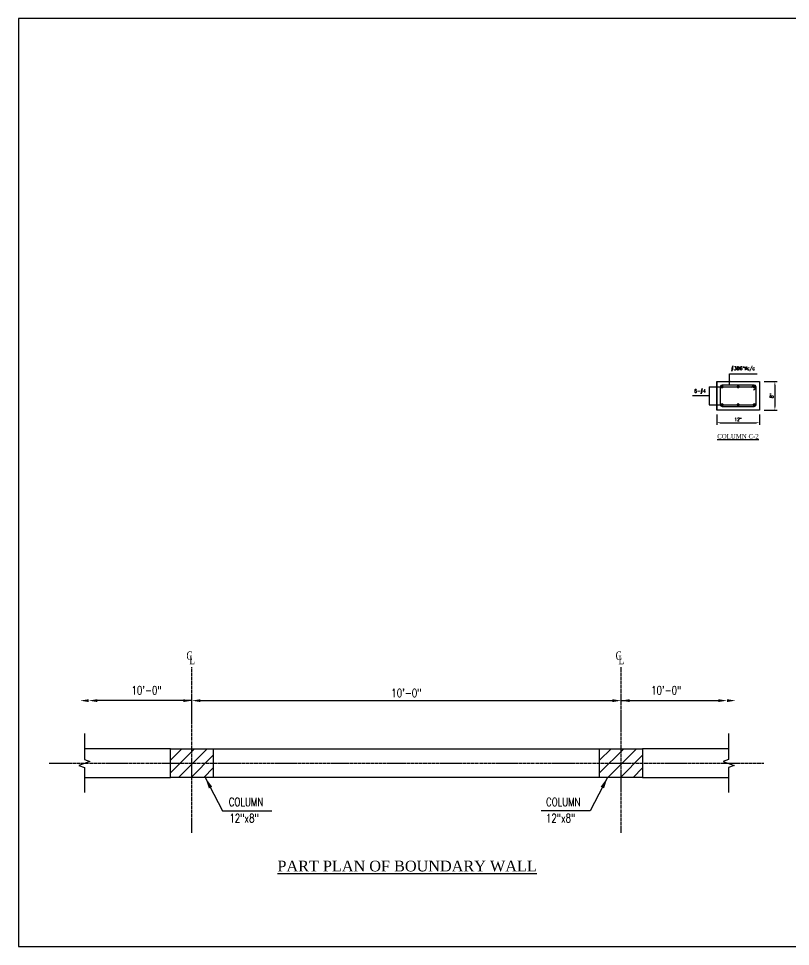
# Model space of a CAD drawing. Header units: inches. Extents: x 295786 to 300745, y 68261 to 70432.
# Drawn here: x 297571.1 to 297786.9, y 69253.3 to 69512.8 of the extents above; entities that cross this region are included whole.
import ezdxf
from ezdxf.enums import TextEntityAlignment as Align

# ---------------------------------------------------------------- set-up
doc = ezdxf.new("R2010")
doc.units = ezdxf.units.IN
doc.header["$MEASUREMENT"] = 0
doc.linetypes.add('CENTER2', pattern=[1.125, 0.75, -0.125, 0.125, -0.125])
doc.linetypes.add('HIDDEN', pattern=[9.525, 6.35, -3.175])
for name, color, linetype in [('A-TYP-DIM', 1, 'Continuous'), ('A-TYP-H-TEXT', 2, 'Continuous'), ('A-TYP-SECTION', 5, 'Continuous'), ('A-TYP-ST-DONUT', 6, 'Continuous'), ('BEAM', 4, 'HIDDEN'), ('Brick Masonry Wall', 8, 'Continuous'), ('COL', 6, 'Continuous'), ('donuts', 6, 'Continuous'), ('GRID', 8, 'Continuous'), ('S-BB', 6, 'Continuous'), ('S-CENTREMARK', 6, 'Continuous'), ('S-TX-CL', 3, 'Continuous')]:
    doc.layers.add(name, color=color, linetype=linetype)
doc.styles.add('BLOWUPDETAILS-TEXT', font='times.ttf', dxfattribs={"width": 0.9})
doc.styles.add('HADINGS', font='times.ttf')
doc.styles.add('rizwan', font='romans.shx', dxfattribs={"width": 0.75})
doc.dimstyles.new('STYLE-64', dxfattribs={"dimscale": 64, "dimtxt": 0.09375, "dimasz": 0.09375, "dimexe": 0.0625, "dimexo": 0.0625, "dimgap": 0.03125, "dimtad": 1, "dimzin": 3, "dimdsep": 46, "dimlunit": 4, "dimtxsty": 'rizwan', "dimcen": 0.125, "dimdle": 4, "dimclrd": 1, "dimclre": 1, "dimclrt": 2, "dimadec": 0, "dimazin": 0, "dimtfac": 0.5, "dimtix": 1, "dimtmove": 2, "dimatfit": 3, "dimfxl": 0, "dimfrac": 1, "dimtolj": 1, "dimtzin": 3, "dimarcsym": 0})

# ---------------------------------------------------------------- blocks, each defined once
blk = doc.blocks.new('*D32')
at = {"layer": 'A-TYP-DIM', "color": 1, "lineweight": -2, "ltscale": 1.5, "transparency": 16777216}
for p, q in [((297779.52, 69411.31), (297783.17, 69411.31)), ((297782.54, 69410.31), (297782.54, 69404.31)), ((297779.52, 69403.31), (297783.17, 69403.31))]:
    blk.add_line(p, q, dxfattribs=at)
at = {"layer": 'A-TYP-DIM', "color": 1, "ltscale": 1.5, "transparency": 16777216}
for points in [[(297782.38, 69410.31), (297782.71, 69410.31), (297782.54, 69411.31)], [(297782.38, 69404.31), (297782.71, 69404.31), (297782.54, 69403.31)]]:
    blk.add_solid(points, dxfattribs=at)
at = {"layer": 'Defpoints', "color": 0, "ltscale": 1.5, "transparency": 16777216}
for p in [(297778.27, 69411.31), (297778.27, 69403.31), (297782.54, 69403.31)]:
    blk.add_point(p, dxfattribs=at)
at = {"layer": 'A-TYP-DIM', "color": 2, "ltscale": 1.5, "transparency": 16777216, "insert": (297781.65, 69407.31), "char_height": 0.977, "attachment_point": 5, "rotation": 90, "style": 'rizwan'}
blk.add_mtext('\\A1;8"', dxfattribs=at)
blk = doc.blocks.new('1-donut')
at = {"layer": 'A-TYP-ST-DONUT', "linetype": 'Continuous', "ltscale": 1.5, "const_width": 0.0273}
blk.add_lwpolyline([(0.014, 0, -1), (-0.014, 0, -1)], format="xyb", close=True, dxfattribs=at)
blk = doc.blocks.new('*D33')
at = {"layer": 'A-TYP-DIM', "color": 1, "lineweight": -2, "ltscale": 1.5, "transparency": 16777216}
for p, q in [((297766.27, 69402.06), (297766.27, 69399.15)), ((297778.27, 69402.06), (297778.27, 69399.15)), ((297767.27, 69399.78), (297777.27, 69399.78))]:
    blk.add_line(p, q, dxfattribs=at)
at = {"layer": 'A-TYP-DIM', "color": 1, "ltscale": 1.5, "transparency": 16777216}
for points in [[(297767.27, 69399.94), (297767.27, 69399.61), (297766.27, 69399.78)], [(297777.27, 69399.94), (297777.27, 69399.61), (297778.27, 69399.78)]]:
    blk.add_solid(points, dxfattribs=at)
at = {"layer": 'Defpoints', "color": 0, "ltscale": 1.5, "transparency": 16777216}
for p in [(297766.27, 69403.31), (297778.27, 69403.31), (297778.27, 69399.78)]:
    blk.add_point(p, dxfattribs=at)
at = {"layer": 'A-TYP-DIM', "color": 2, "ltscale": 1.5, "transparency": 16777216, "insert": (297772.27, 69400.67), "char_height": 0.977, "attachment_point": 5, "style": 'rizwan'}
blk.add_mtext('\\A1;12"', dxfattribs=at)
blk = doc.blocks.new('*D45')
at = {"layer": 'A-TYP-DIM', "color": 1, "lineweight": -2, "ltscale": 1.5, "transparency": 16777216}
for p, q in [((297619.54, 69321.92), (297619.54, 69323.56)), ((297621.94, 69322.06), (297737.14, 69322.06)), ((297739.54, 69321.93), (297739.54, 69323.56))]:
    blk.add_line(p, q, dxfattribs=at)
at = {"layer": 'A-TYP-DIM', "color": 1, "ltscale": 1.5, "transparency": 16777216}
for points in [[(297621.94, 69322.46), (297621.94, 69321.66), (297619.54, 69322.06)], [(297737.14, 69322.46), (297737.14, 69321.66), (297739.54, 69322.06)]]:
    blk.add_solid(points, dxfattribs=at)
at = {"layer": 'Defpoints', "color": 0, "ltscale": 1.5, "transparency": 16777216}
for p in [(297739.54, 69322.06), (297619.54, 69318.92), (297739.54, 69318.93)]:
    blk.add_point(p, dxfattribs=at)
at = {"layer": 'A-TYP-DIM', "color": 2, "ltscale": 1.5, "transparency": 16777216, "insert": (297679.54, 69324.21), "char_height": 2.344, "attachment_point": 5, "style": 'rizwan'}
blk.add_mtext('\\A1;10\'-0"', dxfattribs=at)

msp = doc.modelspace()

# ---------------------------------------------------------------- hatches: boundary and pattern name
at = {"layer": 'Brick Masonry Wall'}
h = msp.add_hatch(dxfattribs=at)
h.set_pattern_fill('ANSI31', color=256, scale=20)
h.set_pattern_definition([(45, (-347752.831, 254032.8727), (-1.767766953, 1.767766953), [])])
h.paths.add_polyline_path([(297625.53839111, 69308.59284863), (297625.53839111, 69300.59284863), (297613.53839111, 69300.59284863), (297613.53839111, 69308.59284863)])
h = msp.add_hatch(dxfattribs=at)
h.set_pattern_fill('ANSI31', color=256, scale=20)
h.set_pattern_definition([(45, (-347632.831, 254032.8754), (-1.767766953, 1.767766953), [])])
h.paths.add_polyline_path([(297745.53839107, 69308.59560002), (297745.53839107, 69300.59560002), (297733.53839107, 69300.59560002), (297733.53839107, 69308.59560002)])

# ---------------------------------------------------------------- linework, layer by layer
msp.add_lwpolyline([(297571.101, 69253.318), (297943.654, 69253.318), (297943.654, 69512.813), (297571.101, 69512.813)], close=True)
at = {"layer": 'A-TYP-DIM', "ltscale": 1.5}
for p, q in [((297764.13390013, 69409.81334976), (297776.99197223, 69409.81334976)), ((297764.13390013, 69409.81334976), (297764.13390013, 69404.81334976)), ((297764.13390013, 69407.31334976), (297759.55437765, 69407.31334976)), ((297764.13390013, 69404.81334976), (297776.99197223, 69404.81334976))]:
    msp.add_line(p, q, dxfattribs=at)
at = {"layer": 'A-TYP-DIM', "color": 1, "ltscale": 1.5}
for p, q in [((297619.53633384, 69322.06367759), (297593.10633571, 69322.06367759)), ((297619.53717307, 69322.91949562), (297619.53717307, 69324.06367759)), ((297739.53633413, 69322.06367759), (297766.76707108, 69322.06367759))]:
    msp.add_line(p, q, dxfattribs=at)
for points in [[(297590.70633571, 69322.46367759), (297590.70633571, 69321.66367759), (297588.30633571, 69322.06367759)], [(297593.10633571, 69322.46367759), (297593.10633571, 69321.66367759), (297590.70633571, 69322.06367759)], [(297617.13717307, 69322.46367759), (297617.13717307, 69321.66367759), (297619.53717307, 69322.06367759)], [(297741.93635097, 69322.46369713), (297741.93635097, 69321.66369713), (297739.53635097, 69322.06369713)], [(297766.76707108, 69322.46367759), (297766.76707108, 69321.66367759), (297769.16707108, 69322.06367759)], [(297769.16707108, 69322.46367759), (297769.16707108, 69321.66367759), (297771.56707108, 69322.06367759)]]:
    msp.add_solid(points, dxfattribs=at)
at = {"layer": 'A-TYP-SECTION'}
msp.add_lwpolyline([(297766.27099273, 69403.31334976), (297766.27099273, 69411.31334976), (297778.27099273, 69411.31334976), (297778.27099273, 69403.31334976)], close=True, dxfattribs=at)
at = {"layer": 'BEAM', "color": 2, "linetype": 'ByBlock'}
for p, q in [((297613.53207078, 69308.59284863), (297589.49146794, 69308.59325728)), ((297625.53839111, 69308.59284863), (297733.53839107, 69308.59560002)), ((297769.58193885, 69308.59519113), (297745.53207075, 69308.59560002)), ((297589.49146794, 69300.59325728), (297613.53207078, 69300.59284863)), ((297733.53839107, 69300.59560002), (297625.53839111, 69300.59284863)), ((297745.53207075, 69300.59560002), (297769.58193885, 69300.59519113))]:
    msp.add_line(p, q, dxfattribs=at)
at = {"layer": 'COL'}
msp.add_line((297766.27099273, 69411.31334976), (297766.27099273, 69403.31334976), dxfattribs=at)
at = {"layer": 'COL', "linetype": 'ByBlock'}
for points in [[(297625.53839111, 69308.59284863), (297625.53839111, 69300.59284863), (297613.53839111, 69300.59284863), (297613.53839111, 69308.59284863)], [(297745.53839107, 69308.59560002), (297745.53839107, 69300.59560002), (297733.53839107, 69300.59560002), (297733.53839107, 69308.59560002)]]:
    msp.add_lwpolyline(points, close=True, dxfattribs=at)
at = {"layer": 'GRID', "linetype": 'CENTER2'}
for p, q in [((297619.54068824, 69285.08497089), (297619.53523094, 69331.4297674)), ((297739.54068687, 69285.09910142), (297739.53523091, 69331.43251879)), ((297579.63600133, 69304.59284863), (297779.43740546, 69304.59284863))]:
    msp.add_line(p, q, dxfattribs=at)
at = {"layer": 'GRID', "color": 1}
for points in [[(297589.49146794, 69312.84916748), (297589.49146794, 69305.6300207), (297591.03692399, 69305.0675207), (297587.94601189, 69303.9425207), (297589.49146794, 69303.3800207), (297589.49146794, 69296.33653252)], [(297769.5857825, 69312.84916612), (297769.5857825, 69305.63001934), (297768.04032645, 69305.06751934), (297771.13123855, 69303.94251934), (297769.5857825, 69303.38001934), (297769.5857825, 69296.33653115)]]:
    msp.add_lwpolyline(points, dxfattribs=at)
at = {"layer": 'S-BB'}
for centre, radius, start, end in [((297777.16761259, 69408.95734368), 1.41962362, 107.2176865019, 152.5247237434), ((297776.29706328, 69409.94271357), 0.98499099, 283.6098540128, 351.4051844496)]:
    msp.add_arc(centre, radius, start, end, dxfattribs=at)
at = {"layer": 'S-CENTREMARK', "linetype": 'ByBlock'}
for p, q in [((297767.27099273, 69409.81334976), (297767.27099273, 69404.81334976)), ((297776.77099273, 69410.31334976), (297767.77099273, 69410.31334976)), ((297777.27099273, 69404.81334976), (297777.27099273, 69409.81334976)), ((297767.77099273, 69404.31334976), (297776.77099273, 69404.31334976))]:
    msp.add_line(p, q, dxfattribs=at)
for centre, start, end in [((297767.77099273, 69409.81334976), 90, 180), ((297776.77099273, 69409.81334976), 0, 90), ((297767.77099273, 69404.81334976), 180, 270), ((297776.77099273, 69404.81334976), 270, 0)]:
    msp.add_arc(centre, 0.5, start, end, dxfattribs=at)

# ---------------------------------------------------------------- block references
at = {"layer": 'donuts', "yscale": 16, "zscale": 16}
for p, xscale, rotation in [((297767.77099273, 69409.81334976), -16, 90), ((297772.27099273, 69409.81334976), -16, 90), ((297776.77099273, 69409.81334976), 16, 270), ((297767.77099273, 69404.81334976), 16, 89.99999999999999), ((297772.27099273, 69404.81334976), 16, 89.99999999999999), ((297776.77099273, 69404.81334976), -16, 270)]:
    msp.add_blockref('1-donut', p, dxfattribs=dict(at, xscale=xscale, rotation=rotation))

# ---------------------------------------------------------------- texts
at = {"layer": 'A-TYP-DIM', "color": 2, "ltscale": 1.5, "style": 'rizwan', "width": 0.75}
for s, p in [('COLUMN', (297629.88137252, 69292.57016699)), ('COLUMN', (297718.56145392, 69292.57016699)), ('12"x8"', (297630.05069873, 69288.01696428)), ('12"x8"', (297718.5472996, 69288.01696428))]:
    msp.add_text(s, height=2.34375, dxfattribs=at).set_placement(p)
at = {"layer": 'A-TYP-DIM', "color": 2, "ltscale": 1.5, "attachment_point": 5, "style": 'rizwan'}
for s, insert, char_height in [('#3@6"%%Cc/c', (297773.59853348, 69414.84978434), 0.9765625), ('6-#4', (297761.5983806, 69408.50586191), 0.9765625), ('\\A1;10\'-0"', (297606.89501129, 69324.92379664), 2.34375), ('\\A1;10\'-0"', (297752.1783955, 69324.92379664), 2.34375)]:
    msp.add_mtext(s, dxfattribs=dict(at, insert=insert, char_height=char_height))
at = {"layer": 'A-TYP-H-TEXT', "color": 3, "style": 'HADINGS'}
for s, height, p in [('%%UCOLUMN C-2', 1.25, (297772.22762176, 69395.98641607)), ('%%UPART PLAN OF BOUNDARY WALL', 3, (297679.72452015, 69275.80227282))]:
    msp.add_text(s, height=height, dxfattribs=at).set_placement(p, align=Align.MIDDLE_CENTER)
at = {"layer": 'S-TX-CL', "style": 'BLOWUPDETAILS-TEXT', "width": 0.7}
for s, p in [('C', (297618.0433567, 69333.43196851)), ('L', (297618.8433567, 69332.23196851)), ('C', (297738.04331081, 69333.43251879)), ('L', (297738.84331081, 69332.23251879))]:
    msp.add_text(s, height=2.4, dxfattribs=at).set_placement(p)

# ---------------------------------------------------------------- dimensions: what is measured, and where the dimension line sits
at = {"layer": 'A-TYP-DIM', "ltscale": 1.5}
dim = msp.add_linear_dim(base=(297782.54189814, 69403.31334976), p1=(297778.27099273, 69411.31334976), p2=(297778.27099273, 69403.31334976), angle=90, dimstyle='STYLE-64', override={"dimscale": 10, "dimtxt": 0.097656, "dimasz": 0.1, "dimexo": 0.125, "dimdec": 0, "dimtmove": 0, "dimatfit": 2}, dxfattribs=at)
dim.commit()
dim.dimension.update_dxf_attribs({"geometry": '*D32', "text_midpoint": (297781.64811094, 69407.31334976)})
dim = msp.add_linear_dim(base=(297778.27099273, 69399.77731117), p1=(297766.27099273, 69403.31334976), p2=(297778.27099273, 69403.31334976), angle=180, text='12"', dimstyle='STYLE-64', override={"dimscale": 10, "dimtxt": 0.097656, "dimasz": 0.1, "dimexo": 0.125, "dimdec": 0, "dimtmove": 0, "dimatfit": 2}, dxfattribs=at)
dim.commit()
dim.dimension.update_dxf_attribs({"geometry": '*D33', "text_midpoint": (297772.27099273, 69400.67109837)})
dim = msp.add_linear_dim(base=(297739.53670271, 69322.06367759), p1=(297619.53670408, 69318.91949562), p2=(297739.53670271, 69318.93362614), dimstyle='STYLE-64', override={"dimscale": 24, "dimtxt": 0.097656, "dimasz": 0.1, "dimexo": 0.125, "dimdec": 0, "dimtmove": 0, "dimatfit": 2}, dxfattribs=at)
dim.commit()
dim.dimension.update_dxf_attribs({"geometry": '*D45', "text_midpoint": (297679.5367034, 69324.20876688)})

# ---------------------------------------------------------------- leaders
for points, override in [([(297769.87430991, 69410.31334976), (297769.87430991, 69413.49414967), (297777.55187603, 69413.49414967)], {"dimscale": 12, "dimtxt": 0.097656, "dimasz": 0.1, "dimexo": 0.125, "dimdec": 0, "dimtmove": 0, "dimatfit": 2}), ([(297623.29354937, 69300.59284863), (297628.13759231, 69291.27254794), (297641.88628268, 69291.27254794)], {"dimscale": 32, "dimtxt": 0.097656, "dimasz": 0.1, "dimexo": 0.125, "dimdec": 0, "dimtmove": 0, "dimatfit": 2}), ([(297735.77985742, 69300.59284863), (297730.93581448, 69291.27254794), (297717.18712411, 69291.27254794)], {"dimscale": 32, "dimtxt": 0.097656, "dimasz": 0.1, "dimexo": 0.125, "dimdec": 0, "dimtmove": 0, "dimatfit": 2})]:
    msp.add_leader(points, dimstyle='STYLE-64', override=override, dxfattribs=at)

doc.saveas('drawing.dxf')
